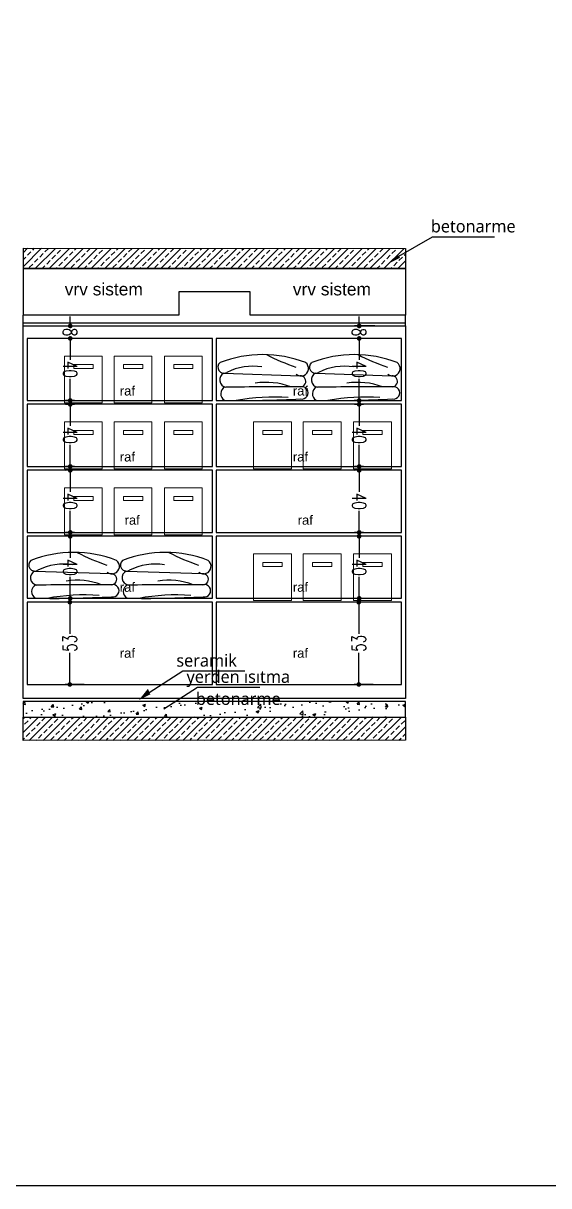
# Model space of a CAD drawing. Header units: millimetres. Extents: x 1064 to 14043, y 831 to 5538.
# Drawn here: x 10442 to 10781, y 2243 to 2992 of the extents above; entities that cross this region are included whole.
import ezdxf

# ---------------------------------------------------------------- set-up
doc = ezdxf.new("R2010")
doc.units = ezdxf.units.MM
for name, color, linetype in [('clad', 30, 'Continuous'), ('dim_sec', 193, 'Continuous'), ('furn', 134, 'Continuous'), ('hatch_conc', 223, 'Continuous'), ('hatch_floor', 197, 'Continuous'), ('layout', 11, 'Continuous'), ('pipe', 143, 'Continuous'), ('Str_conc', 6, 'Continuous'), ('symbol', 8, 'Continuous'), ('wipeout', 134, 'Continuous')]:
    doc.layers.add(name, color=color, linetype=linetype)
doc.layers.add('mobilya', color=30, linetype='Continuous', lineweight=30)
doc.layers.add('transparan', color=7, linetype='Continuous', transparency=0.75)
doc.styles.add('antet', font='arial.ttf')
doc.styles.add('dim', font='simplex.shx', dxfattribs={"width": 0.7})
doc.styles.get("Standard").update_dxf_attribs({"font": 'arial.ttf'})
doc.dimstyles.new('1_50', dxfattribs={"dimtxt": 9, "dimasz": 3, "dimexe": 3, "dimexo": 0, "dimgap": 1, "dimtad": 0, "dimdec": 1, "dimzin": 11, "dimtxsty": 'dim', "dimblk": 'DOT', "dimcen": 1.5, "dimdle": 1.25, "dimclrt": 2, "dimadec": 0, "dimazin": 0, "dimtfac": 1.25, "dimtdec": 1, "dimtix": 1, "dimtofl": 0, "dimtmove": 1, "dimatfit": 3, "dimldrblk": 'DOT', "dimfxl": 10, "dimfxlon": 1, "dimtolj": 1, "dimtzin": 0, "dimarcsym": 0})

# ---------------------------------------------------------------- blocks, each defined once
blk = doc.blocks.new('_Dot')
at = {"color": 0, "linetype": 'ByBlock', "lineweight": -2}
blk.add_line((-0.5, 0), (-1, 0), dxfattribs=at)
at = {"color": 0, "linetype": 'ByBlock', "const_width": 0.5}
blk.add_lwpolyline([(-0.25, 0, 1), (0.25, 0, 1)], format="xyb", close=True, dxfattribs=at)
blk = doc.blocks.new('*D75')
at = {"layer": 'Defpoints', "color": 0, "transparency": 16777216}
for p in [(10658.66, 2796.62), (10674.05, 2796.62), (10661.44, 2788.6)]:
    blk.add_point(p, dxfattribs=at)
at = {"layer": 'dim_sec', "color": 0, "lineweight": -2, "transparency": 16777216}
for p, q in [((10658.66, 2799.62), (10658.66, 2802.62)), ((10668.66, 2796.62), (10655.66, 2796.62)), ((10661.44, 2788.6), (10655.66, 2788.6)), ((10658.66, 2785.6), (10658.66, 2782.6))]:
    blk.add_line(p, q, dxfattribs=at)
at = {"layer": 'dim_sec', "color": 0, "lineweight": -2, "transparency": 16777216, "xscale": 3, "yscale": 3, "zscale": 3}
for p, rotation in [((10658.66, 2796.62), 270.0022531244946), ((10658.66, 2788.6), 90.00225312449454)]:
    blk.add_blockref('_Dot', p, dxfattribs=dict(at, rotation=rotation))
at = {"layer": 'dim_sec', "color": 2, "transparency": 16777216, "insert": (10658.66, 2792.61), "char_height": 9, "attachment_point": 5, "rotation": 270.00225, "style": 'dim'}
blk.add_mtext('\\A1;8', dxfattribs=at)
blk = doc.blocks.new('*D76')
at = {"layer": 'Defpoints', "color": 0, "transparency": 16777216}
for p in [(10472.66, 2788.6), (10475.44, 2788.61), (10475.44, 2748.61)]:
    blk.add_point(p, dxfattribs=at)
at = {"layer": 'dim_sec', "color": 0, "lineweight": -2, "transparency": 16777216}
for p, q in [((10475.44, 2788.61), (10469.66, 2788.6)), ((10472.66, 2785.6), (10472.66, 2774.71)), ((10472.66, 2751.61), (10472.66, 2762.51)), ((10475.44, 2748.61), (10469.66, 2748.61))]:
    blk.add_line(p, q, dxfattribs=at)
at = {"layer": 'dim_sec', "color": 0, "lineweight": -2, "transparency": 16777216, "xscale": 3, "yscale": 3, "zscale": 3}
for p, rotation in [((10472.66, 2788.6), 90.0022531247514), ((10472.66, 2748.61), 270.0022531247514)]:
    blk.add_blockref('_Dot', p, dxfattribs=dict(at, rotation=rotation))
at = {"layer": 'dim_sec', "color": 2, "transparency": 16777216, "insert": (10472.66, 2768.61), "char_height": 9, "attachment_point": 5, "rotation": 270.00225, "style": 'dim'}
blk.add_mtext('\\A1;40', dxfattribs=at)
blk = doc.blocks.new('*D77')
at = {"layer": 'Defpoints', "color": 0, "transparency": 16777216}
for p in [(10442.43, 2796.63), (10472.66, 2796.63), (10475.44, 2788.61)]:
    blk.add_point(p, dxfattribs=at)
at = {"layer": 'dim_sec', "color": 0, "lineweight": -2, "transparency": 16777216}
for p, q in [((10472.66, 2799.63), (10472.66, 2802.63)), ((10462.66, 2796.63), (10475.66, 2796.63)), ((10475.44, 2788.61), (10469.66, 2788.6)), ((10472.66, 2785.6), (10472.66, 2782.6))]:
    blk.add_line(p, q, dxfattribs=at)
at = {"layer": 'dim_sec', "color": 0, "lineweight": -2, "transparency": 16777216, "xscale": 3, "yscale": 3, "zscale": 3}
for p, rotation in [((10472.66, 2796.63), 270.0022531244946), ((10472.66, 2788.6), 90.00225312449454)]:
    blk.add_blockref('_Dot', p, dxfattribs=dict(at, rotation=rotation))
at = {"layer": 'dim_sec', "color": 2, "transparency": 16777216, "insert": (10472.66, 2792.62), "char_height": 9, "attachment_point": 5, "rotation": 270.00225, "style": 'dim'}
blk.add_mtext('\\A1;8', dxfattribs=at)
blk = doc.blocks.new('*D78')
at = {"layer": 'Defpoints', "color": 0, "transparency": 16777216}
for p in [(10481.65, 2618.63), (10472.4, 2565.64), (10481.65, 2565.64)]:
    blk.add_point(p, dxfattribs=at)
at = {"layer": 'dim_sec', "color": 0, "lineweight": -2, "transparency": 16777216}
for p, q in [((10481.65, 2618.63), (10469.4, 2618.63)), ((10472.4, 2615.63), (10472.4, 2598.24)), ((10472.4, 2568.64), (10472.4, 2586.04)), ((10481.65, 2565.64), (10469.4, 2565.64))]:
    blk.add_line(p, q, dxfattribs=at)
at = {"layer": 'dim_sec', "color": 0, "lineweight": -2, "transparency": 16777216, "xscale": 3, "yscale": 3, "zscale": 3}
for p, rotation in [((10472.4, 2618.63), 90), ((10472.4, 2565.64), 270)]:
    blk.add_blockref('_Dot', p, dxfattribs=dict(at, rotation=rotation))
at = {"layer": 'dim_sec', "color": 2, "transparency": 16777216, "insert": (10472.4, 2592.14), "char_height": 9, "attachment_point": 5, "rotation": 90, "style": 'dim'}
blk.add_mtext('\\A1;53', dxfattribs=at)
blk = doc.blocks.new('*D79')
at = {"layer": 'Defpoints', "color": 0, "transparency": 16777216}
for p in [(10472.66, 2746.1), (10475.43, 2746.11), (10475.44, 2706.11)]:
    blk.add_point(p, dxfattribs=at)
at = {"layer": 'dim_sec', "color": 0, "lineweight": -2, "transparency": 16777216}
for p, q in [((10475.43, 2746.11), (10469.66, 2746.1)), ((10472.66, 2743.1), (10472.66, 2732.21)), ((10472.66, 2709.11), (10472.66, 2720.01)), ((10475.44, 2706.11), (10469.66, 2706.11))]:
    blk.add_line(p, q, dxfattribs=at)
at = {"layer": 'dim_sec', "color": 0, "lineweight": -2, "transparency": 16777216, "xscale": 3, "yscale": 3, "zscale": 3}
for p, rotation in [((10472.66, 2746.1), 90.0022531247618), ((10472.66, 2706.11), 270.0022531247618)]:
    blk.add_blockref('_Dot', p, dxfattribs=dict(at, rotation=rotation))
at = {"layer": 'dim_sec', "color": 2, "transparency": 16777216, "insert": (10472.66, 2726.11), "char_height": 9, "attachment_point": 5, "rotation": 270.00225, "style": 'dim'}
blk.add_mtext('\\A1;40', dxfattribs=at)
blk = doc.blocks.new('*D80')
at = {"layer": 'Defpoints', "color": 0, "transparency": 16777216}
for p in [(10472.66, 2703.6), (10475.44, 2703.61), (10475.44, 2663.61)]:
    blk.add_point(p, dxfattribs=at)
at = {"layer": 'dim_sec', "color": 0, "lineweight": -2, "transparency": 16777216}
for p, q in [((10475.44, 2703.61), (10469.66, 2703.6)), ((10472.66, 2700.6), (10472.66, 2689.71)), ((10472.66, 2666.61), (10472.66, 2677.51)), ((10475.44, 2663.61), (10469.66, 2663.61))]:
    blk.add_line(p, q, dxfattribs=at)
at = {"layer": 'dim_sec', "color": 0, "lineweight": -2, "transparency": 16777216, "xscale": 3, "yscale": 3, "zscale": 3}
for p, rotation in [((10472.66, 2703.6), 90.0022531247514), ((10472.66, 2663.61), 270.0022531247514)]:
    blk.add_blockref('_Dot', p, dxfattribs=dict(at, rotation=rotation))
at = {"layer": 'dim_sec', "color": 2, "transparency": 16777216, "insert": (10472.66, 2683.61), "char_height": 9, "attachment_point": 5, "rotation": 270.00225, "style": 'dim'}
blk.add_mtext('\\A1;40', dxfattribs=at)
blk = doc.blocks.new('*D81')
at = {"layer": 'Defpoints', "color": 0, "transparency": 16777216}
for p in [(10472.65, 2661.1), (10475.43, 2661.11), (10475.43, 2621.11)]:
    blk.add_point(p, dxfattribs=at)
at = {"layer": 'dim_sec', "color": 0, "lineweight": -2, "transparency": 16777216}
for p, q in [((10475.43, 2661.11), (10469.65, 2661.1)), ((10472.65, 2658.1), (10472.65, 2647.21)), ((10472.65, 2624.11), (10472.65, 2635.01)), ((10475.43, 2621.11), (10469.65, 2621.11))]:
    blk.add_line(p, q, dxfattribs=at)
at = {"layer": 'dim_sec', "color": 0, "lineweight": -2, "transparency": 16777216, "xscale": 3, "yscale": 3, "zscale": 3}
for p, rotation in [((10472.65, 2661.1), 90.0022531247514), ((10472.65, 2621.11), 270.0022531247514)]:
    blk.add_blockref('_Dot', p, dxfattribs=dict(at, rotation=rotation))
at = {"layer": 'dim_sec', "color": 2, "transparency": 16777216, "insert": (10472.65, 2641.11), "char_height": 9, "attachment_point": 5, "rotation": 270.00225, "style": 'dim'}
blk.add_mtext('\\A1;40', dxfattribs=at)
blk = doc.blocks.new('*D82')
at = {"layer": 'Defpoints', "color": 0, "transparency": 16777216}
for p in [(10658.66, 2788.6), (10661.44, 2788.61), (10661.44, 2748.61)]:
    blk.add_point(p, dxfattribs=at)
at = {"layer": 'dim_sec', "color": 0, "lineweight": -2, "transparency": 16777216}
for p, q in [((10661.44, 2788.61), (10655.66, 2788.6)), ((10658.66, 2785.6), (10658.66, 2774.71)), ((10658.66, 2751.61), (10658.66, 2762.51)), ((10661.44, 2748.61), (10655.66, 2748.61))]:
    blk.add_line(p, q, dxfattribs=at)
at = {"layer": 'dim_sec', "color": 0, "lineweight": -2, "transparency": 16777216, "xscale": 3, "yscale": 3, "zscale": 3}
for p, rotation in [((10658.66, 2788.6), 90.0022531247514), ((10658.66, 2748.61), 270.0022531247514)]:
    blk.add_blockref('_Dot', p, dxfattribs=dict(at, rotation=rotation))
at = {"layer": 'dim_sec', "color": 2, "transparency": 16777216, "insert": (10658.66, 2768.61), "char_height": 9, "attachment_point": 5, "rotation": 270.00225, "style": 'dim'}
blk.add_mtext('\\A1;40', dxfattribs=at)
blk = doc.blocks.new('*D83')
at = {"layer": 'Defpoints', "color": 0, "transparency": 16777216}
for p in [(10667.65, 2618.63), (10658.4, 2565.64), (10667.65, 2565.64)]:
    blk.add_point(p, dxfattribs=at)
at = {"layer": 'dim_sec', "color": 0, "lineweight": -2, "transparency": 16777216}
for p, q in [((10667.65, 2618.63), (10655.4, 2618.63)), ((10658.4, 2615.63), (10658.4, 2598.24)), ((10658.4, 2568.64), (10658.4, 2586.04)), ((10667.65, 2565.64), (10655.4, 2565.64))]:
    blk.add_line(p, q, dxfattribs=at)
at = {"layer": 'dim_sec', "color": 0, "lineweight": -2, "transparency": 16777216, "xscale": 3, "yscale": 3, "zscale": 3}
for p, rotation in [((10658.4, 2618.63), 90), ((10658.4, 2565.64), 270)]:
    blk.add_blockref('_Dot', p, dxfattribs=dict(at, rotation=rotation))
at = {"layer": 'dim_sec', "color": 2, "transparency": 16777216, "insert": (10658.4, 2592.14), "char_height": 9, "attachment_point": 5, "rotation": 90, "style": 'dim'}
blk.add_mtext('\\A1;53', dxfattribs=at)
blk = doc.blocks.new('*D84')
at = {"layer": 'Defpoints', "color": 0, "transparency": 16777216}
for p in [(10658.66, 2746.1), (10661.44, 2746.11), (10661.44, 2706.11)]:
    blk.add_point(p, dxfattribs=at)
at = {"layer": 'dim_sec', "color": 0, "lineweight": -2, "transparency": 16777216}
for p, q in [((10661.44, 2746.11), (10655.66, 2746.1)), ((10658.66, 2743.1), (10658.66, 2732.21)), ((10658.66, 2709.11), (10658.66, 2720.01)), ((10661.44, 2706.11), (10655.66, 2706.11))]:
    blk.add_line(p, q, dxfattribs=at)
at = {"layer": 'dim_sec', "color": 0, "lineweight": -2, "transparency": 16777216, "xscale": 3, "yscale": 3, "zscale": 3}
for p, rotation in [((10658.66, 2746.1), 90.0022531247514), ((10658.66, 2706.11), 270.0022531247514)]:
    blk.add_blockref('_Dot', p, dxfattribs=dict(at, rotation=rotation))
at = {"layer": 'dim_sec', "color": 2, "transparency": 16777216, "insert": (10658.66, 2726.11), "char_height": 9, "attachment_point": 5, "rotation": 270.00225, "style": 'dim'}
blk.add_mtext('\\A1;40', dxfattribs=at)
blk = doc.blocks.new('*D85')
at = {"layer": 'Defpoints', "color": 0, "transparency": 16777216}
for p in [(10658.66, 2703.6), (10661.44, 2703.61), (10661.44, 2663.61)]:
    blk.add_point(p, dxfattribs=at)
at = {"layer": 'dim_sec', "color": 0, "lineweight": -2, "transparency": 16777216}
for p, q in [((10661.44, 2703.61), (10655.66, 2703.6)), ((10658.66, 2700.6), (10658.66, 2689.71)), ((10658.66, 2666.61), (10658.66, 2677.51)), ((10661.44, 2663.61), (10655.66, 2663.61))]:
    blk.add_line(p, q, dxfattribs=at)
at = {"layer": 'dim_sec', "color": 0, "lineweight": -2, "transparency": 16777216, "xscale": 3, "yscale": 3, "zscale": 3}
for p, rotation in [((10658.66, 2703.6), 90.0022531247514), ((10658.66, 2663.61), 270.0022531247514)]:
    blk.add_blockref('_Dot', p, dxfattribs=dict(at, rotation=rotation))
at = {"layer": 'dim_sec', "color": 2, "transparency": 16777216, "insert": (10658.66, 2683.61), "char_height": 9, "attachment_point": 5, "rotation": 270.00225, "style": 'dim'}
blk.add_mtext('\\A1;40', dxfattribs=at)
blk = doc.blocks.new('*D86')
at = {"layer": 'Defpoints', "color": 0, "transparency": 16777216}
for p in [(10658.65, 2661.1), (10661.43, 2661.11), (10661.43, 2621.11)]:
    blk.add_point(p, dxfattribs=at)
at = {"layer": 'dim_sec', "color": 0, "lineweight": -2, "transparency": 16777216}
for p, q in [((10661.43, 2661.11), (10655.65, 2661.1)), ((10658.65, 2658.1), (10658.65, 2647.21)), ((10658.66, 2624.11), (10658.65, 2635.01)), ((10661.43, 2621.11), (10655.66, 2621.11))]:
    blk.add_line(p, q, dxfattribs=at)
at = {"layer": 'dim_sec', "color": 0, "lineweight": -2, "transparency": 16777216, "xscale": 3, "yscale": 3, "zscale": 3}
for p, rotation in [((10658.65, 2661.1), 90.0022531247514), ((10658.66, 2621.11), 270.0022531247514)]:
    blk.add_blockref('_Dot', p, dxfattribs=dict(at, rotation=rotation))
at = {"layer": 'dim_sec', "color": 2, "transparency": 16777216, "insert": (10658.65, 2641.11), "char_height": 9, "attachment_point": 5, "rotation": 270.00225, "style": 'dim'}
blk.add_mtext('\\A1;40', dxfattribs=at)
blk = doc.blocks.new('sdgh')
at = {"layer": 'symbol', "lineweight": 0}
for points in [[(12942.22, 2064.74), (12966.54, 2064.74), (12966.54, 2034.63), (12942.22, 2034.63)], [(12948.17, 2059.22), (12960.58, 2059.22), (12960.58, 2056.67), (12948.17, 2056.67)]]:
    blk.add_lwpolyline(points, close=True, dxfattribs=at)
blk = doc.blocks.new('A$C467564A6')
blk.add_line((0.54, 2.53), (7.66, 2.3))
for centre, radius, start, end in [((0.56, 3.1), 0.565, 130.1587, 300.31), ((4.18, -6.74), 11.01, 68.8134, 111.1866), ((13.35, 21.3), 19.19, 242.5696, 251.4882), ((7.73, 2.98), 0.693, 230.4103, 52.2353), ((0.85, 1.92), 0.691, 116.7365, 260.5434), ((3.23, -2.03), 5.22, 80.4794, 117.2185), ((7.66, 1.78), 0.514, 271.3192, 92.5427), ((0.97, 0.63), 0.708, 117.5574, 239.9379), ((5.84, -338.99), 340.26, 89.6917, 90.8602), ((4.5, -4.55), 6.24, 68.7039, 99.4262), ((7.81, 0.71), 0.575, 257.8406, 103.8708), ((2.41, 92.48), 92.48, 268.8908, 273.2748), ((5.12, -18.06), 18.38, 85.5519, 100.6856)]:
    blk.add_arc(centre, radius, start, end)

msp = doc.modelspace()

# ---------------------------------------------------------------- hatches: boundary and pattern name
at = {"layer": 'hatch_conc', "ltscale": 10}
h = msp.add_hatch(dxfattribs=at)
h.set_pattern_fill('ANSI33', color=256)
h.set_pattern_definition([(45, (-3207.089, 500.5536), (-4.490128, 4.490128), []), (45, (-3202.599, 500.5536), (-4.490128, 4.490128), [3.175, -1.5875])])
h.paths.add_polyline_path([(10688.43098, 2846.60179), (10442.49244, 2846.64418), (10442.49244, 2833.67465), (10688.43098, 2833.63226)])
h = msp.add_hatch(dxfattribs=at)
h.set_pattern_fill('ANSI33', color=256)
h.set_pattern_definition([(45, (-1144.654, 538.573), (-4.490128, 4.490128), []), (45, (-1140.164, 538.573), (-4.490128, 4.490128), [3.175, -1.5875])])
h.paths.add_polyline_path([(10688.42903, 2529.6517), (10688.42903, 2544.6517), (10442.42571, 2544.62706), (10442.42571, 2529.62706)])
at = {"layer": 'hatch_floor', "ltscale": 10}
h = msp.add_hatch(dxfattribs=at)
h.set_pattern_fill('AR-CONC', color=2, scale=0.1)
h.set_pattern_definition([(50, (7145.88, -3286.636), (18.218467, -1.59391), [1.905, -20.955]), (355, (7145.88, -3286.636), (-3.52434, 19.105685), [1.524, -16.76406]), (100.45144, (7147.398, -3286.768), (14.694125, 17.511775), [1.619, -17.809024]), (46.1842, (7145.88, -3281.556), (27.107904, -4.20423), [2.8575, -31.4325]), (96.63556, (7148.14, -3281.906), (23.74041, 24.74261), [2.4285, -26.71356]), (351.18415, (7145.88, -3281.556), (23.74041, 24.74261), [2.286, -25.14597]), (21, (7148.42, -3282.826), (15.16144, -10.22652), [1.905, -20.955]), (326, (7148.42, -3282.826), (6.180203, 18.418797), [1.524, -16.764]), (71.45144, (7149.684, -3283.678), (21.34164, 8.192277), [1.619, -17.808994]), (37.5, (7145.88, -3286.6356), (0.3088603, 8.455504), [0, -16.5608, 0, -17.018, 0, -16.8275]), (7.5, (7145.88, -3286.636), (6.681966, 10.018057), [0, -9.7028, 0, -16.1798, 0, -6.4135]), (327.5, (7140.216, -3286.6356), (13.5590595, -0.5728744), [0, -6.35, 0, -19.812, 0, -26.289]), (317.5, (7137.676, -3286.636), (14.812918, 2.54265), [0, -8.255, 0, -13.1572, 0, -18.669])])
h.paths.add_polyline_path([(10442.42571, 2554.62702), (10442.42571, 2544.62702), (10688.42903, 2544.6517), (10688.42903, 2554.6517)])

# ---------------------------------------------------------------- linework, layer by layer
msp.add_lwpolyline([(9460.99203, 3842.66326), (14043.34363, 3842.66326), (14043.34363, 2242.66326), (9460.99203, 2242.66326)], close=True)
at = {"layer": 'clad'}
msp.add_lwpolyline([(10542.49244, 2803.63854), (10442.49244, 2803.63854), (10442.49244, 2833.67465), (10688.43098, 2833.63226), (10688.43098, 2803.59615), (10588.43098, 2803.59615), (10588.43098, 2818.59615), (10542.49244, 2818.63854)], close=True, dxfattribs=at)
at = {"layer": 'furn'}
for points in [[(10442.43896, 2565.68707), (10442.4274, 2796.62799), (10688.41696, 2796.61935)], [(10564.18943, 2565.64611), (10564.1873, 2618.63409), (10444.93631, 2618.63323), (10444.93896, 2565.64064), (10564.18943, 2565.64605)], [(10685.92884, 2565.66093), (10685.92614, 2618.63498), (10566.6873, 2618.63411), (10566.68943, 2565.64611), (10685.92884, 2565.6522)], [(10688.42903, 2565.6517), (10688.42903, 2556.6517), (10442.42571, 2556.64052), (10442.42571, 2565.64052)]]:
    msp.add_lwpolyline(points, dxfattribs=at)
for points in [[(10564.18206, 2748.65263), (10564.18045, 2788.63416), (10444.92783, 2788.63236), (10444.92983, 2748.65083)], [(10685.91745, 2788.636), (10566.68045, 2788.6342), (10566.68206, 2748.65267), (10685.91949, 2748.65446)], [(10444.92995, 2746.13236), (10444.93195, 2706.15083), (10564.18377, 2706.15263), (10564.18216, 2746.13416)], [(10685.91962, 2746.136), (10566.68216, 2746.1342), (10566.68377, 2706.15267), (10685.92166, 2706.15446)], [(10564.18549, 2663.65256), (10564.18388, 2703.63416), (10444.93207, 2703.63236), (10444.93407, 2663.6517)], [(10685.92179, 2703.636), (10566.68388, 2703.6342), (10566.68549, 2663.65258), (10685.92384, 2663.65345)], [(10444.93419, 2661.13323), (10444.93619, 2621.1517), (10564.1872, 2621.15256), (10564.18559, 2661.13409)], [(10685.92396, 2661.13498), (10566.68559, 2661.13411), (10566.6872, 2621.15258), (10685.92601, 2621.15345)]]:
    msp.add_lwpolyline(points, close=True, dxfattribs=at)
at = {"layer": 'hatch_floor', "color": 2, "ltscale": 10}
msp.add_lwpolyline([(10442.42571, 2544.62702), (10688.42903, 2544.6517), (10688.42903, 2554.6517), (10442.42571, 2554.62702)], close=True, dxfattribs=at)
at = {"layer": 'mobilya'}
for points in [[(10684.21138, 2841.59494), (10705.86201, 2854.09494), (10745.86201, 2854.09494)], [(10585.09006, 2574.30694), (10545.09006, 2574.30694), (10523.43942, 2560.30694)], [(10532.96259, 2549.87222), (10554.61322, 2563.87222), (10594.61322, 2563.87222)]]:
    msp.add_lwpolyline(points, dxfattribs=at)
at = {"layer": 'mobilya', "lineweight": 18}
for points in [[(10683.4355, 2842.67928), (10677.70532, 2836.9397), (10684.98725, 2840.5106)], [(10522.66355, 2562.89128), (10516.93337, 2555.6517), (10524.2153, 2559.22259)]]:
    msp.add_solid(points, dxfattribs=at)
at = {"layer": 'Str_conc', "ltscale": 10}
for points in [[(10442.49244, 2846.64418), (10688.43098, 2846.60179), (10688.43098, 2833.63226), (10442.49244, 2833.67465)], [(10442.42571, 2544.62706), (10688.42903, 2544.6517), (10688.42903, 2529.6517), (10442.42571, 2529.62706)]]:
    msp.add_lwpolyline(points, close=True, dxfattribs=at)
at = {"layer": 'transparan', "linetype": 'ByBlock'}
msp.add_lwpolyline([(10688.42903, 2556.6517), (10500.39043, 2556.62606)], dxfattribs=at)
at = {"layer": 'wipeout'}
msp.add_line((10688.41696, 2796.62884), (10688.42884, 2565.66093), dxfattribs=at)
for points in [[(10442.42765, 2796.62884), (10442.42765, 2803.63854)], [(10688.41696, 2796.62884), (10688.43098, 2803.59615)], [(10442.42766, 2796.62884), (10688.41696, 2796.61935)], [(10442.45026, 2798.60677), (10688.43098, 2798.63226)]]:
    msp.add_lwpolyline(points, dxfattribs=at)

# ---------------------------------------------------------------- block references
at = {"layer": 'symbol', "lineweight": 0, "xscale": 6.925220495487578, "yscale": 6.925220495487578, "zscale": 6.925220495487578}
for p in [(10567.71829, 2748.61155), (10626.7111, 2748.61155), (10445.986, 2621.10965), (10504.97881, 2621.10965)]:
    msp.add_blockref('A$C467564A6', p, dxfattribs=at)
at = {"layer": 'symbol', "lineweight": 0}
for p in [(-2473.23293, 712.52501), (-2441.2601, 712.52501), (-2408.89735, 712.52501), (-2473.23121, 670.02501), (-2441.25839, 670.02501), (-2408.89564, 670.02501), (-2351.49332, 670.02685), (-2319.5205, 670.02685), (-2287.15775, 670.02685), (-2473.23371, 627.52495), (-2441.26089, 627.52495), (-2408.89814, 627.52495), (-2351.48898, 585.02583), (-2319.51616, 585.02583), (-2287.15341, 585.02583)]:
    msp.add_blockref('sdgh', p, dxfattribs=at)

# ---------------------------------------------------------------- texts
at = {"insert": (10625.74695, 2751.73376), "char_height": 6, "width": 282.3357703, "attachment_point": 9, "style": 'antet'}
msp.add_mtext('{\\C7;raf}', dxfattribs=at)
at = {"layer": 'layout', "color": 251, "char_height": 6, "width": 282.3357703, "attachment_point": 9, "style": 'antet'}
for insert in [(10514.33503, 2751.73376), (10514.33503, 2709.23376), (10625.74695, 2709.23376), (10517.43617, 2668.48406), (10628.84809, 2668.48406), (10514.33503, 2625.27818), (10625.74695, 2625.27818), (10514.33503, 2582.77818), (10625.74695, 2582.77818)]:
    msp.add_mtext('{\\C7;raf}', dxfattribs=dict(at, insert=insert))
at = {"layer": 'mobilya', "lineweight": 18, "char_height": 8, "width": 182.1348297, "attachment_point": 2}
for s, insert in [('{\\fYu Gothic Medium|b0|i0|c162|p34;betonarme}', (10732.09052, 2864.89697)), ('{\\fYu Gothic Medium|b0|i0|c162|p34;seramik}', (10560.4589, 2585.10897)), ('{\\fYu Gothic Medium|b0|i0|c162|p34;yerden ısıtma}', (10580.84173, 2574.67424)), ('{\\fYu Gothic Medium|b0|i0|c162|p34;betonarme}', (10580.84173, 2560.43184))]:
    msp.add_mtext(s, dxfattribs=dict(at, insert=insert))
at = {"layer": 'pipe', "char_height": 8, "width": 376.4476937, "attachment_point": 1, "style": 'antet'}
for insert in [(10469.10462, 2824.31194), (10615.9607, 2824.31194)]:
    msp.add_mtext('\\A1;vrv sistem', dxfattribs=dict(at, insert=insert))

# ---------------------------------------------------------------- dimensions: what is measured, and where the dimension line sits
at = {"layer": 'dim_sec'}
for base, p1, p2, picture, middle in [((10472.65948, 2796.63003), (10475.43766, 2788.60503), (10442.42766, 2796.62884), '*D77', (10472.65963, 2792.61748)), ((10658.6628, 2796.61837), (10661.44098, 2788.60457), (10674.0484, 2796.61898), '*D75', (10658.66296, 2792.61141))]:
    dim = msp.add_linear_dim(base=base, p1=p1, p2=p2, angle=270.00225312, dimstyle='1_50', dxfattribs=at)
    dim.commit()
    dim.dimension.update_dxf_attribs({"geometry": picture, "text_midpoint": middle})
for p1, p2, distance, picture, middle in [((10475.43923, 2748.61151), (10475.43766, 2788.60503), 2.77787, '*D76', (10472.66058, 2768.60816)), ((10661.44256, 2748.61151), (10661.44098, 2788.60503), 2.77787, '*D82', (10658.6639, 2768.60816)), ((10475.43615, 2706.11151), (10475.43458, 2746.10503), 2.77787, '*D79', (10472.6575, 2726.10816)), ((10661.43947, 2706.11151), (10661.4379, 2746.10503), 2.77787, '*D84', (10658.66082, 2726.10816)), ((10475.43923, 2663.61151), (10475.43766, 2703.60503), 2.77787, '*D80', (10472.66058, 2683.60816)), ((10661.44256, 2663.61151), (10661.44098, 2703.60503), 2.77787, '*D85', (10658.6639, 2683.60816)), ((10475.42999, 2621.11151), (10475.42842, 2661.10503), 2.77787, '*D81', (10472.65133, 2641.10816)), ((10661.43331, 2621.11151), (10661.43174, 2661.10503), 2.77787, '*D86', (10658.65466, 2641.10816)), ((10481.64682, 2618.62939), (10481.64682, 2565.64316), -9.25093, '*D78', (10472.39589, 2592.13627)), ((10667.65015, 2618.62939), (10667.65015, 2565.64316), -9.25093, '*D83', (10658.39922, 2592.13627))]:
    dim = msp.add_aligned_dim(p1=p1, p2=p2, distance=distance, dimstyle='1_50', dxfattribs=at)
    dim.commit()
    dim.dimension.update_dxf_attribs({"geometry": picture, "text_midpoint": middle})

doc.saveas('drawing.dxf')
